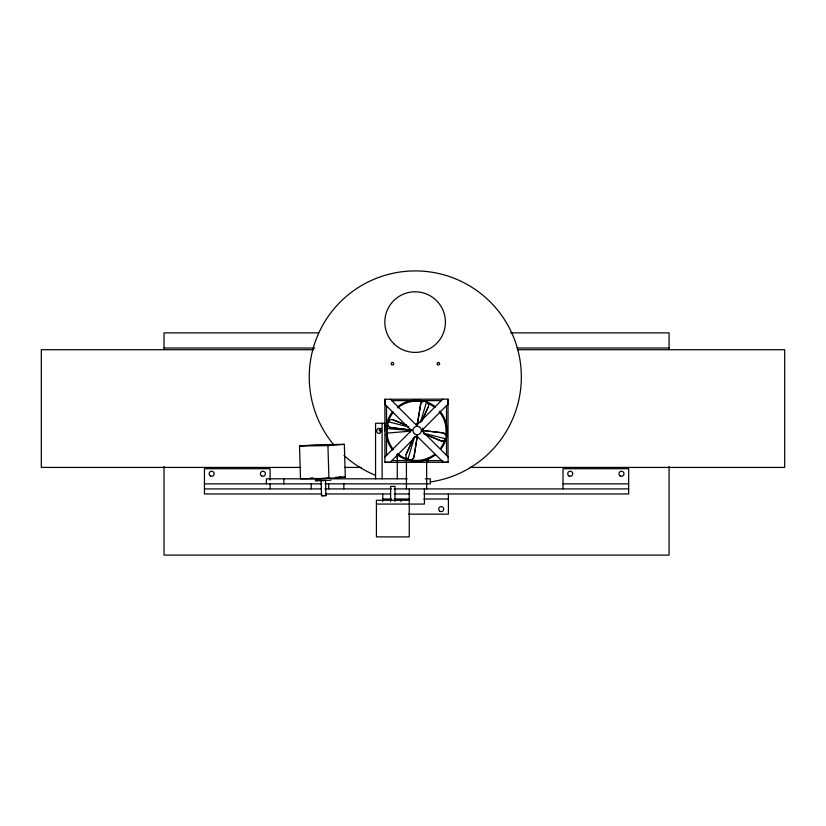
<?xml version="1.0" encoding="UTF-8"?>
<svg xmlns="http://www.w3.org/2000/svg" width="826" height="826" viewBox="0 0 826 826"><rect width="100%" height="100%" fill="white"/><g stroke="black" fill="none" stroke-linecap="round" stroke-linejoin="round"><path stroke-width="1.24" d="M397.296 458.626L397.626 454.362M398.803 455.425L398.855 454.692M426.608 460.144L426.701 458.884M428.105 461.001L428.353 457.707M420.579 404.048L417.12 425.504L420.992 403.026M413.909 457.005L417.367 435.55M417.171 436.82L414.043 456.974L412.835 458.895M386.196 427.3L386.96 422.716A30.603 30.603 0 0 1 392.649 411.616M393.382 449.437A29.664 29.664 0 0 1 387.869 438.668L386.94 433.113L387.869 422.964A29.664 29.664 0 0 1 393.382 412.205M412.112 459.535A4.605 4.275 80.2 0 1 408.984 459.906L407.848 459.493L414.735 436.407M420.475 422.21L426.639 401.56L425.638 401.116A4.605 4.275 80.2 0 0 422.509 401.488L421.518 402.179M389.397 420.093L387.508 422.809A4.605 4.275 -12.2 0 0 388.003 425.927L388.705 426.753M446.422 437.77L446.05 438.916L423.934 433.309M405.948 454.661L413.878 437.439L406.506 453.619M427.982 407.425L421.704 421.291L428.539 406.382M387.9 421.797L389.428 420.227A4.109 3.82 -12.2 0 1 392.649 419.701L406.629 425.328M446.019 438.771L444.533 440.475A4.109 3.82 -12.2 0 1 441.311 441.012L424.956 434.321M420.857 403.047L421.652 402.148M413.63 457.996L411.978 459.555A4.605 4.275 80.2 0 1 408.839 459.927M385.009 456.912L411.358 430.573L385.071 404.503L385.071 399.195M442.777 399.144L416.562 425.369L390.388 399.195M440.692 447.95A29.664 29.664 0 0 0 444.553 440.392L445.369 439.659M327.179 478.306L329.037 478.244L315.305 478.843L330.906 478.316M324.855 480.412L325.506 480.433L325.96 495.569L323.751 495.693L321.541 495.703L321.087 480.567L321.737 480.505M325.506 480.433L321.087 480.567M321.541 495.703L325.96 495.569M386.94 433.113L408.395 431.337M299.508 446.009L315.904 444.77L344.328 444.347L345.309 477.149L328.913 478.388L300.499 478.812L299.508 446.009L327.932 445.596L344.328 444.347M310.586 478.048L313.106 477.851M321.242 480.36L315.356 480.732L330.958 480.216M335.428 477.294L345.309 477.149M318.64 332.878L164.044 332.878L164.044 349.574M510.602 332.878L669.07 332.878L669.07 349.574M164.044 348.025L314.778 348.025M517.045 348.025L669.07 348.025M313.622 349.718L41.3 349.718L41.3 467.423L300.716 467.423M517.541 349.718L784.7 349.718L784.7 467.423L469.787 467.423M391.627 400.641L441.383 400.641M381.705 430.831L379.186 430.831L379.258 430.232A2.53 2.189 -90 0 1 381.364 428.364M391.627 460.609L442.664 460.609M385.009 462.219L390.326 462.219L416.583 435.756L443.314 462.271L448.146 462.271L448.146 456.954L421.745 430.553L448.084 403.986L448.084 399.144L384.906 399.257L384.906 462.384L448.033 462.271M344.597 467.423L361.375 467.423M318.041 478.812L266.375 478.812L266.375 483.86M330.606 478.812L407.197 478.812M425.183 478.812L430.325 478.812L430.325 483.86L324.938 483.86M204.445 483.86L321.83 483.86M563.012 483.86L628.669 483.86M204.445 488.909L321.19 488.909M324.845 488.909L391.41 488.909M393.992 488.909L628.669 488.909M321.779 493.958L204.445 493.958L204.445 468.714L270.092 468.714L270.092 480.071M325.65 493.958L390.471 493.958M394.332 493.958L409.779 493.958M423.945 493.958L628.669 493.958L628.669 468.714L563.012 468.714L563.012 488.909M382.748 499.007L391.245 499.007M394.332 499.007L409.779 499.007M423.945 499.007L448.404 499.007M409.252 500.277L376.419 500.277L376.419 536.89L409.252 536.89L409.252 488.909M376.419 504.066L424.399 504.066L424.399 488.909M408.498 514.164L448.404 514.164L448.404 493.958M396.717 455.26L399.402 455.467M386.94 428.518L408.395 430.294M387.477 422.675A4.605 4.275 -12.2 0 0 387.983 425.793L390.636 427.744L412.195 430.181L389.573 427.238M445.255 433.96L443.314 432.958L421.735 430.408L443.283 432.824L445.947 434.786A4.605 4.275 -12.2 0 1 446.453 437.904M387.869 421.663L408.767 426.959M392.618 419.567L406.619 425.287M423.769 433.805L441.28 440.877A4.109 3.82 -12.2 0 0 444.502 440.341M425.504 401.137L428.136 403.14M407.982 459.462L406.485 457.883A4.109 3.82 80.2 0 1 406.082 454.641M407.848 459.493L406.351 457.903M427.352 402.272L428.002 403.171A4.109 3.82 80.2 0 1 428.405 406.402M386.196 434.331L386.96 438.916A30.603 30.603 0 0 0 392.649 450.025M327.932 445.596L328.913 478.388M669.07 466.463L669.07 555.093L164.044 555.093L164.044 466.463M448.033 399.257L448.033 457.232M446.494 405.597L446.494 455.508M426.629 459.845L426.629 488.909M406.423 458.585L406.423 488.909M400.878 500.277L400.878 501.537M397.275 454.827L397.275 478.812M395.045 501.537L395.045 486.39L390.626 486.39L390.626 501.537M386.516 405.742L386.516 455.508M384.648 430.831L384.648 423.263L375.562 423.263L375.562 478.812M382.748 493.958L382.748 501.537M382.128 423.263L382.128 478.812M343.843 483.86L343.843 488.909M328.696 483.86L328.696 488.909M311.195 483.86L311.195 488.909M283.865 478.812L283.865 483.86M270.092 483.86L270.092 488.909M445.916 434.652A4.605 4.275 -12.2 0 1 446.546 436.696M333.508 444.491A106.058 106.058 0 0 1 363.729 284.289A106.058 106.058 0 0 1 515.785 343.079A106.058 106.058 0 0 1 430.387 481.94M374.705 474.95A106.058 106.058 0 0 1 343.957 455.436M439.928 411.152A30.603 30.603 0 0 1 441.456 448.497M435.426 454.847A30.603 30.603 0 0 1 415.55 461.404M414.291 461.342A30.603 30.603 0 0 1 397.069 454.476M398.049 406.382A30.603 30.603 0 0 1 435.426 406.784M439.205 411.751A29.664 29.664 0 0 1 445.741 435.674M434.848 454.114A29.664 29.664 0 0 1 409.551 459.659M408.374 459.359A29.664 29.664 0 0 1 397.657 453.753M397.657 407.889A29.664 29.664 0 0 1 422.829 401.839M427.486 403.274A29.664 29.664 0 0 1 434.848 407.528M409.902 432.628A6.825 6.825 0 0 1 409.665 431.234L409.665 430.408A6.825 6.825 0 0 1 409.902 429.014M415.994 424.006A6.825 6.825 0 0 1 417.388 424.058M422.736 428.095A6.825 6.825 0 0 1 423.304 430.821M339.166 477.376L341.024 477.335L339.166 477.376M620.223 475.952A2.53 2.53 0 0 0 624.002 473.763A2.53 2.53 0 0 0 620.223 471.574A2.53 2.53 0 0 0 620.223 475.952M210.382 475.952A2.53 2.53 0 0 0 214.171 473.763A2.53 2.53 0 0 0 210.382 471.574A2.53 2.53 0 0 0 210.382 475.952M261.646 475.952A2.53 2.53 0 0 0 265.435 473.763A2.53 2.53 0 0 0 261.646 471.574A2.53 2.53 0 0 0 261.646 475.952M568.949 475.952A2.53 2.53 0 0 0 572.738 473.763A2.53 2.53 0 0 0 568.949 471.574A2.53 2.53 0 0 0 568.949 475.952M439.938 511.304A2.53 2.53 0 0 0 443.717 509.115A2.53 2.53 0 0 0 439.938 506.927A2.53 2.53 0 0 0 439.938 511.304M380.394 432.669A2.53 2.189 -90 0 0 379.413 428.446A2.53 2.189 -90 0 0 376.728 431.544A2.53 2.189 -90 0 0 380.394 432.669M393.692 343.523A30.304 30.304 0 0 0 444.388 329.935A30.304 30.304 0 0 0 407.27 292.827A30.304 30.304 0 0 0 393.692 343.523M414.404 433.691A4.213 4.213 0 0 0 421.312 431.317A4.213 4.213 0 0 0 415.798 426.526A4.213 4.213 0 0 0 414.404 433.691M391.555 364.596A1.26 1.26 0 0 0 393.672 364.039A1.26 1.26 0 0 0 392.123 362.49A1.26 1.26 0 0 0 391.555 364.596M437.481 364.596A1.26 1.26 0 0 0 439.597 364.039A1.26 1.26 0 0 0 438.048 362.49A1.26 1.26 0 0 0 437.481 364.596"/></g></svg>
